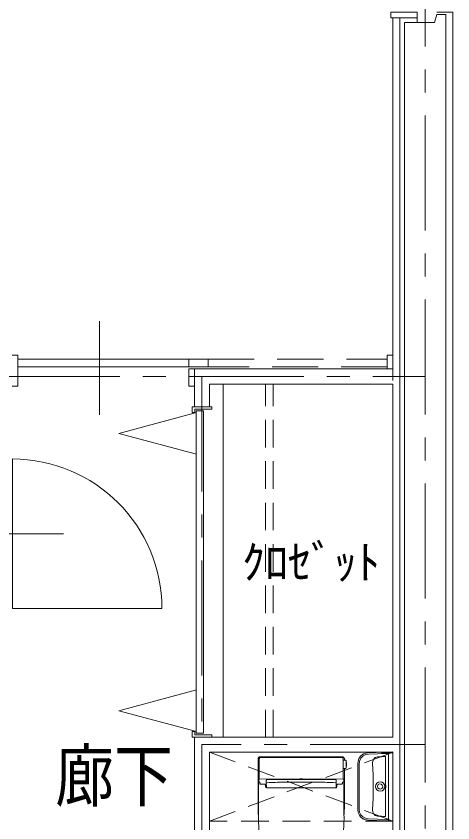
# Model space of a CAD drawing. Units: millimetres at full size; details may follow other scales. Extents: x -443943 to 462275, y -43546 to 79452.
# Drawn here: x -209957 to -208060, y -1331 to 2177 of the extents above; entities that cross this region are included whole.
import ezdxf
from ezdxf.enums import TextEntityAlignment as Align

# ---------------------------------------------------------------- set-up
doc = ezdxf.new("R2010")
doc.units = ezdxf.units.MM
doc.header["$LTSCALE"] = 100
for name, pattern in [('CHAIN1', [8, 5, -1, 1, -1]), ('DASHED1', [1.8, 1.2, -0.6]), ('DASHED2', [3, 2, -1])]:
    doc.linetypes.add(name, pattern=pattern)
doc.layers.add('4-1_通り芯', color=4, linetype='Continuous', lineweight=9)
doc.styles.add('ＭＳ ゴシック', font='')
doc.styles.get('ＭＳ ゴシック').set_extended_font_data('MS Gothic')

msp = doc.modelspace()

# ---------------------------------------------------------------- linework, layer by layer
at = {"layer": '4-1_通り芯', "linetype": 'CHAIN1'}
for p, q in [((-208180, 14545), (-208180, -4050.9)), ((-210007, 609.5), (-208180, 609.5)), ((-209150, 609.5), (-209150, -2183.4)), ((-208180, -990.5), (-209150, -990.5))]:
    msp.add_line(p, q, dxfattribs=at)
at = {"layer": '4-1_通り芯', "color": 7, "lineweight": 15}
for p, q in [((-208320, 592.1), (-208320, 2169.1)), ((-209949.5, 685), (-209122.5, 685)), ((-209122.5, 685), (-209122.5, 652)), ((-209122.5, 652), (-209949.5, 652)), ((-209182.5, 478), (-209182.5, 643)), ((-209117.5, 577), (-209117.5, 478)), ((-208320, 577), (-209117.5, 577)), ((-208320, 577), (-208320, -959)), ((-209107.5, 478), (-209192.5, 478)), ((-209182.5, -959), (-209182.5, -1400.9)), ((-208320, -1024), (-209117.5, -1024)), ((-209117.5, -1024), (-209117.5, -1402.4)), ((-208320, -2150.9), (-208320, -1024))]:
    msp.add_line(p, q, dxfattribs=at)
at = {"layer": '4-1_通り芯'}
for p, q in [((-208290, -2215.9), (-208290, 2169.1)), ((-208215, 2169.1), (-208215, 2149.1)), ((-209595.5, 442.3), (-209595.5, 850.5)), ((-209057.5, -959), (-209057.5, 577)), ((-209175.5, 460), (-209142.5, 460)), ((-209175.5, -941), (-209175.5, 460)), ((-209142.5, 460), (-209142.5, -941)), ((-210207.4, -73.9), (-209752, -73.9)), ((-209142.5, -941), (-209175.5, -941)), ((-208906.3, -1221.8), (-208906.3, -1051.8)), ((-208898.1, -1043.4), (-208539.3, -1043.4)), ((-208531.1, -1051.8), (-208531.1, -1059.1)), ((-208471.8, -1064.1), (-208467.7, -1051.5)), ((-208467.7, -1051.5), (-208465.9, -1048.2)), ((-208465.9, -1048.2), (-208460.7, -1041.3)), ((-208458.4, -1048.4), (-208464.4, -1059.2)), ((-208449.5, -1039.9), (-208458.4, -1048.4)), ((-208438.3, -1034.3), (-208449.5, -1039.9)), ((-208426.1, -1032.1), (-208438.3, -1034.3)), ((-208431.2, -1026.9), (-208429.4, -1026.8)), ((-208431.2, -1026.9), (-208431.2, -1026.9)), ((-208429.4, -1026.8), (-208320, -1023)), ((-208426.1, -1032.1), (-208348.2, -1029.3)), ((-208400, -1049.7), (-208403.8, -1053.9)), ((-208392.3, -1045.3), (-208395.2, -1046.5)), ((-208387.1, -1044), (-208391.4, -1045)), ((-208370, -1043.4), (-208387.1, -1044)), ((-208320, -1026), (-208370, -1026)), ((-208345.8, -1029.6), (-208348.2, -1029.3)), ((-208341.6, -1032.5), (-208345.8, -1029.6)), ((-208340, -1037.3), (-208341.6, -1032.5)), ((-208340, -1026.6), (-208340, -1026.6)), ((-208340, -1026.6), (-208340, -1026.6)), ((-208340, -1319.4), (-208340, -1026.6)), ((-208340, -1038.7), (-208340, -1038.6)), ((-208320, -1323), (-208320, -1023)), ((-208535.6, -1059.1), (-208525.1, -1059.1)), ((-208525.1, -1059.1), (-208524.8, -1059.1)), ((-208523, -1063.9), (-208523, -1089.8)), ((-208472.6, -1072.4), (-208471.8, -1064.1)), ((-208464.4, -1059.2), (-208467, -1073.5)), ((-208467, -1073.5), (-208467, -1272.5)), ((-208408.3, -1063.7), (-208408.8, -1068.4)), ((-208408.8, -1068.9), (-208408.8, -1070.8)), ((-208408.8, -1070.8), (-208408.6, -1073.1)), ((-208404.4, -1054.7), (-208408.3, -1063.7)), ((-208352.7, -1075.3), (-208352.7, -1067.2)), ((-208352.7, -1083.4), (-208352.7, -1075.3)), ((-208525.1, -1094.6), (-208535.6, -1094.6)), ((-208531.1, -1094.6), (-208531.1, -1190.9)), ((-208524.8, -1094.6), (-208525.1, -1094.6)), ((-208352.5, -1116), (-208352.6, -1107.8)), ((-208352.5, -1124.1), (-208352.5, -1116)), ((-208901.6, -1139.3), (-208902.7, -1140.7)), ((-208901.6, -1152.2), (-208899.9, -1152.2)), ((-208901.3, -1129.8), (-208901.3, -1129.7)), ((-208871, -1150.6), (-208871.1, -1150.6)), ((-208570, -1143.2), (-208867.4, -1143.2)), ((-208794.7, -1154.4), (-208793.7, -1154.4)), ((-208723.7, -1141.1), (-208723.7, -1140.3)), ((-208713.7, -1141.1), (-208713.7, -1140.3)), ((-208643.7, -1154.4), (-208642.7, -1154.4)), ((-208535.8, -1152.2), (-208537.5, -1152.2)), ((-208536.1, -1129.8), (-208536.1, -1129.7)), ((-208534.8, -1140.7), (-208535.8, -1139.4)), ((-208352.4, -1136.3), (-208352.4, -1132.2)), ((-208352.3, -1140.4), (-208352.4, -1136.3)), ((-208352, -1156.7), (-208352.1, -1152.6)), ((-208352, -1160.7), (-208352, -1156.7)), ((-208903.7, -1172.8), (-208903.8, -1173.9)), ((-208893.8, -1162.5), (-208876.5, -1163.5)), ((-208876.5, -1163.5), (-208876.5, -1163.5)), ((-208873.7, -1166.4), (-208873.7, -1173.4)), ((-208870, -1175.8), (-208870, -1179)), ((-208867.7, -1179.4), (-208569.7, -1179.4)), ((-208568.4, -1179.3), (-208567.2, -1178.9)), ((-208567.5, -1179), (-208567.4, -1175.8)), ((-208563.7, -1173.4), (-208563.7, -1166.4)), ((-208533.7, -1173.9), (-208533.7, -1172.8)), ((-208406, -1173), (-208406, -1185.9)), ((-208386.8, -1170.9), (-208387, -1173)), ((-208387, -1173), (-208385.2, -1179)), ((-208383.7, -1165), (-208386.8, -1170.9)), ((-208385.2, -1179), (-208380.5, -1183.1)), ((-208378.2, -1162), (-208383.7, -1165)), ((-208380.5, -1183.1), (-208373.9, -1184.1)), ((-208371.6, -1162.5), (-208378.2, -1162)), ((-208373.9, -1184.1), (-208368, -1181.1)), ((-208366.4, -1166.7), (-208371.6, -1162.5)), ((-208368, -1181.1), (-208364.8, -1175.8)), ((-208364.5, -1173), (-208366.4, -1166.7)), ((-208364.8, -1175.8), (-208364.5, -1173)), ((-208352.1, -1193.4), (-208352, -1189.3)), ((-208351.8, -1168.9), (-208351.9, -1166.9)), ((-208351.9, -1179.1), (-208351.8, -1177.1)), ((-208351.9, -1181.1), (-208351.9, -1179.1)), ((-208351.8, -1170.9), (-208351.8, -1168.9)), ((-208351.8, -1170.9), (-208351.8, -1173)), ((-208351.8, -1173), (-208351.8, -1175)), ((-208351.8, -1177.1), (-208351.8, -1175)), ((-208406.5, -1223.4), (-208407.4, -1248.1)), ((-208352.4, -1213.7), (-208352.4, -1209.6)), ((-208352.4, -1217.8), (-208352.4, -1213.7)), ((-208352.2, -1197.4), (-208352.1, -1193.4)), ((-208407.4, -1248.1), (-208408.6, -1272.8)), ((-208352.7, -1270.6), (-208352.7, -1262.5)), ((-208352.6, -1238.1), (-208352.5, -1230)), ((-208352.6, -1246.2), (-208352.6, -1238.1)), ((-208905.4, -1294.5), (-208905.5, -1294)), ((-208904.6, -1295.1), (-208905, -1294.9)), ((-208471, -1285.5), (-208472.6, -1273.5)), ((-208472.6, -1273.5), (-208472.6, -1273.5)), ((-208465.9, -1297.7), (-208471, -1285.5)), ((-208467, -1272.5), (-208465.1, -1284.8)), ((-208460.7, -1304.6), (-208465.9, -1297.7)), ((-208465.1, -1284.8), (-208459.5, -1296.1)), ((-208459.5, -1296.1), (-208450.8, -1305)), ((-208408.7, -1273.8), (-208408.8, -1275.1)), ((-208408.8, -1277.5), (-208408.3, -1282.2)), ((-208408.6, -1272.8), (-208408.7, -1273.6)), ((-208408.3, -1282.2), (-208406.6, -1287.3)), ((-208406.6, -1287.3), (-208404.4, -1291.2)), ((-208404.4, -1291.2), (-208403.8, -1292)), ((-208403.8, -1292), (-208400, -1296.2)), ((-208352.7, -1278.8), (-208352.7, -1270.6)), ((-208904.8, -1305.8), (-208904.6, -1304.4)), ((-208532.9, -1304.4), (-208532.7, -1305.8)), ((-208450.8, -1305), (-208440, -1311.1)), ((-208440, -1311.1), (-208426.1, -1313.9)), ((-208431.2, -1319), (-208431.2, -1319.1)), ((-208429.4, -1319.1), (-208431.2, -1319.1)), ((-208349.2, -1321.9), (-208429.4, -1319.1)), ((-208426.1, -1313.9), (-208348.2, -1316.6)), ((-208395.2, -1299.5), (-208392.3, -1300.7)), ((-208392.3, -1300.7), (-208391.9, -1300.9)), ((-208391.1, -1301.1), (-208387.1, -1302)), ((-208387.1, -1302), (-208369.9, -1302.6)), ((-208348, -1322), (-208349.2, -1321.9)), ((-208345.8, -1316.3), (-208348.2, -1316.6)), ((-208348, -1322), (-208346.2, -1322.1)), ((-208345.5, -1322.1), (-208346.2, -1322.1)), ((-208341.7, -1313.5), (-208345.8, -1316.3)), ((-208340, -1308.6), (-208341.7, -1313.5)), ((-208340, -1307.3), (-208340, -1307.2)), ((-208340, -1319.4), (-208340, -1319.4)), ((-208337.2, -1322.4), (-208337.1, -1322.4)), ((-208320, -1323), (-208337.1, -1322.4))]:
    msp.add_line(p, q, dxfattribs=at)
at = {"layer": '4-1_通り芯', "color": 3, "lineweight": 20}
msp.add_line((-208270, 2149.1), (-208270, -2215.9), dxfattribs=at)
at = {"layer": '4-1_通り芯', "color": 7, "linetype": 'DASHED2', "lineweight": 15}
for p, q in [((-209207.5, 652), (-209207.5, 685)), ((-209122.5, 685), (-208345, 685)), ((-208345, 652), (-209122.5, 652))]:
    msp.add_line(p, q, dxfattribs=at)
at = {"layer": '4-1_通り芯', "color": 7, "linetype": 'DASHED1', "lineweight": 15}
for p, q in [((-208874.5, -959), (-208874.5, 577)), ((-208840.5, -959), (-208840.5, 577)), ((-209117.5, -1323.4), (-208320, -1024)), ((-209117.4, -1024), (-208320, -1323.4)), ((-208320, -1323.4), (-209117.5, -1323.4))]:
    msp.add_line(p, q, dxfattribs=at)
at = {"layer": '4-1_通り芯', "color": 7, "lineweight": 15}
msp.add_lwpolyline([(-208330, 2169.1), (-208215, 2169.1), (-208215, 2194.1), (-208330, 2194.1)], close=True, dxfattribs=at)
at = {"layer": '4-1_通り芯', "color": 3, "lineweight": 20}
for points in [[(-208130, 2184.1), (-208139.3, 2149.1), (-208270, 2149.1)], [(-208130, 2184.1), (-208090, 2184.1), (-208090, -4140.9)]]:
    msp.add_lwpolyline(points, dxfattribs=at)
at = {"layer": '4-1_通り芯', "color": 7, "lineweight": 15}
for points in [[(-208130, 2194.1), (-208060, 2194.1), (-208060, -4160.9)], [(-209974.5, 568), (-209949.5, 568), (-209949.5, 703), (-209974.5, 703)], [(-208320, 703), (-208345, 703), (-208345, 643)], [(-209182.5, 568), (-209207.5, 568), (-209207.5, 643), (-208320, 643)], [(-209192.5, 478), (-209192.5, 453), (-209181.5, 453)], [(-209181.5, 453), (-209181.5, 467), (-209107.5, 467), (-209107.5, 478)], [(-208320, -959), (-209192.5, -959), (-209192.5, -934), (-209181.5, -934), (-209181.5, -948), (-209107.5, -948), (-209107.5, -959)]]:
    msp.add_lwpolyline(points, dxfattribs=at)
at = {"layer": '4-1_通り芯'}
for points in [[(-209173, 271.9), (-209511.1, 362.4), (-209173, 453)], [(-209973.5, 251.1), (-209973.5, -398.9), (-209323.5, -398.9)], [(-209173, -752.8), (-209511.1, -843.4), (-209173, -934)], [(-208352.8, -1042.8), (-208361.3, -1043.1), (-208370, -1043.4)], [(-208352.7, -1067.2), (-208352.7, -1059), (-208352.8, -1042.8)], [(-208472.6, -1273.5), (-208472.6, -1072.4), (-208472.6, -1072.4)], [(-208408.6, -1073.1), (-208407.4, -1097.8), (-208406.5, -1122.5), (-208406.2, -1134.9), (-208406, -1147.4), (-208406, -1173)], [(-208352.6, -1107.8), (-208352.6, -1099.7), (-208352.7, -1091.6), (-208352.7, -1083.4)], [(-208537, -1140.5), (-208713.4, -1140.3), (-208713.4, -1140.3), (-208724, -1140.3), (-208724, -1140.3), (-208900.4, -1140.5)], [(-208871, -1156.5), (-208870.9, -1157.8), (-208870.9, -1158.5)], [(-208723.2, -1141.6), (-208714.2, -1141.6), (-208714.2, -1141.6)], [(-208566.5, -1158.5), (-208566.5, -1157.8), (-208566.5, -1156.5)], [(-208352.4, -1132.2), (-208352.4, -1128.2), (-208352.5, -1124.1)], [(-208352.1, -1152.6), (-208352.2, -1148.5), (-208352.2, -1144.4), (-208352.3, -1140.4)], [(-208870.8, -1159.9), (-208870.5, -1160.2), (-208870.4, -1160.2)], [(-208566.7, -1159.9), (-208567, -1160.2), (-208567, -1160.2)], [(-208406, -1185.9), (-208406, -1198.6), (-208406.2, -1211), (-208406.5, -1223.4)], [(-208351.9, -1166.9), (-208351.9, -1164.8), (-208352, -1160.7)], [(-208352, -1189.3), (-208352, -1185.2), (-208351.9, -1181.1)], [(-208352.5, -1230), (-208352.5, -1221.8), (-208352.4, -1217.8)], [(-208352.4, -1209.6), (-208352.3, -1205.6), (-208352.2, -1201.5), (-208352.2, -1197.4)], [(-208352.7, -1262.5), (-208352.7, -1254.4), (-208352.6, -1246.2)], [(-208533.2, -1295.2), (-208532.9, -1295.1), (-208532.4, -1294.9), (-208532.4, -1294.9)], [(-208532, -1294.5), (-208532, -1294.5), (-208531.9, -1294)], [(-208400, -1296.2), (-208397.1, -1298.4), (-208395.2, -1299.5)], [(-208352.8, -1303.2), (-208352.7, -1286.9), (-208352.7, -1278.8)], [(-208369.9, -1302.6), (-208361.3, -1302.9), (-208352.8, -1303.2)], [(-208345.3, -1322.1), (-208344.5, -1322.1), (-208337.2, -1322.4)]]:
    msp.add_lwpolyline(points, dxfattribs=at)
for centre, radius, start, end in [((-209973.5, -398.9), 650, 0, 90), ((-208898.9, -1050.9), 7.47, 84.1319, 187.4101), ((169478725.5, -938936), 169690218.3, 179.68332, 179.68335), ((-208893.4, -1054.4), 7.58, 83.189, 186.4095), ((-208717, 148388.1), 149435, 269.93273, 269.99935), ((-208720.4, 148388.1), 149435, 270.00065, 270.06727), ((-208544.1, -1054.4), 7.58, 353.5905, 96.811), ((-208538.5, -1050.9), 7.47, 352.5899, 95.8681), ((-169896180.4, -938936.1), 169690235.8, 0.31665, 0.31668), ((-208427.7, -1071.3), 44.6, 132.1621, 137.7651), ((-208427.9, -1071), 44.2, 120.7967, 132.1702), ((-208428.1, -1070.8), 44, 115.0872, 120.7981), ((-208428.1, -1070.7), 43.9, 103.5626, 115.096), ((-208428.1, -1070.8), 44, 94.1053, 103.5711), ((-208383.8, -1068.3), 24.6, 122.5452, 130.9951), ((-208384.8, -1066.8), 22.8, 117.0773, 122.5657), ((-208337, -1026.6), 3, 92, 180), ((-208524.8, -1059.6), 0.5, 19.2409, 90), ((-208574.2, -1076.8), 52.8, 14.4027, 19.2409), ((-208523.2, -1063.8), 0.2, 348.027, 14.4027), ((-208599.8, -1076.8), 78, 0.0001, 9.06), ((-208599.8, -1076.8), 78, 350.94, 359.9999), ((-208524.8, -1094.1), 0.5, 270, 340.7591), ((-208574.2, -1076.8), 52.8, 340.7591, 345.5973), ((-208523.2, -1089.9), 0.2, 345.5964, 11.129), ((-208760.2, -1159.8), 143.7, 172.3652, 181.6924), ((-208883, -1161.5), 20.8, 154.0261, 190.3082), ((-208966.6, -1133.3), 65.3, 354.665, 1.6574), ((-208900.5, -1139.5), 1.07, 172.7535, 277.2754), ((-208899.9, -1153.4), 1.07, 7.3344, 90.2789), ((-208923.8, -1158.8), 25.6, 359.4821, 11.7984), ((-208597.3, -1150.1), 273.8, 180.1216, 181.3396), ((-242591.1, 1554.1), 33828.4, 355.41411, 355.41959), ((-208863, -1149.5), 8.1, 150.1531, 164.8184), ((-208866.9, -1160.2), 3.5, 93.184, 180.2892), ((-208859.8, -1154.2), 13.4, 124.6397, 139.5377), ((-208784.2, -2615.5), 1461.1, 90.4125, 93.2534), ((-208722.8, -12127.6), 10973.4, 89.97849, 90.37009), ((-208723.2, -1141.1), 0.5, 180.1094, 270.109), ((-208714.6, -12127.7), 10973.5, 89.62991, 90.02151), ((-208714.2, -1141.1), 0.5, 269.891, 359.8906), ((-208653.2, -2613.7), 1459.4, 86.745, 89.5893), ((-208570.5, -1160.2), 3.5, 359.7127, 86.8161), ((-208577.6, -1154.2), 13.4, 40.4623, 55.3603), ((-208574.5, -1149.5), 8.1, 15.1816, 29.8469), ((-202425.3, -653.3), 6161.2, 184.60006, 184.6301), ((-208840.2, -1150.1), 273.8, 358.6605, 359.8784), ((-208513.6, -1158.8), 25.6, 168.1948, 180.5212), ((-208537.4, -1153.4), 1.2, 95.478, 169.0902), ((-208536.9, -1139.5), 1.07, 262.7808, 7.1903), ((-2449251, -13513.4), 2240749.1, 0.31661, 0.31665), ((-208470.9, -1133.3), 65.3, 178.3426, 185.335), ((-209455.9, -1870.9), 1175.4, 38.4836, 38.4891), ((-208535.8, -1153.2), 1, 359.9752, 89.9751), ((-208677.2, -1159.8), 143.7, 358.3076, 7.6348), ((-208637.1, -1168.7), 103.5, 357.7037, 8.5676), ((-208375.7, -1173), 20.4, 0.0003, 179.9997), ((-203408.9, -1254.7), 5495.5, 179.1579, 180.3152), ((-208517.9, -1176.6), 385.8, 178.3092, 179.4272), ((-208894.7, -1158.6), 3.5, 187.1576, 240.2123), ((-208893.7, -1158), 4.5, 232.6202, 268.4561), ((-208876.4, -1166.2), 2.65, 355.9446, 91.0681), ((-208867.7, -1173.4), 6, 180, 247.0026), ((-208861.8, -1158.4), 9.14, 180.7091, 189.3597), ((-209027.1, -1172.4), 157.1, 358.79, 4.4615), ((-208867.7, -1173.4), 6, 247.0026, 270), ((-208569.7, -1173.4), 6, 270, 292.9975), ((-208410.4, -1172.4), 157.1, 175.5385, 181.21), ((-208569.7, -1173.4), 6, 292.9975, 0), ((-208568.4, -1176.2), 2.92, 294.1608, 310.7724), ((-208575.7, -1158.4), 9.13, 350.6396, 359.2893), ((-208561, -1166.2), 2.73, 89.9665, 183.5248), ((-208197.4, -7575.7), 6422.5, 93.0903, 93.24563), ((-208543.7, -1157.7), 4.78, 271.7905, 305.656), ((-208542.4, -1158.7), 3.25, 296.7139, 354.6682), ((-214028.6, -1254.7), 5495.5, 359.6848, 0.8421), ((-212953.1, -1212.5), 4422.1, 359.159, 0.2802), ((-208375.7, -1173), 20.4, 180.0002, 359.9998), ((-206403.3, -1230.6), 2503.1, 179.7998, 181.0728), ((-206620.4, -1233.4), 2285.9, 181.1036, 181.5179), ((-208904.5, -1294.1), 0.97, 201.8565, 236.7845), ((-209038.9, -1294.2), 134.7, 355.6398, 1.4428), ((-209576.8, -1293.5), 672.5, 0.2326, 0.7309), ((-207860.7, -1293.5), 672.5, 179.2691, 179.7674), ((-208398.5, -1294.2), 134.7, 178.5572, 184.3602), ((-208532.9, -1294.1), 0.94, 302.8833, 338.6081), ((-208532.9, -1294.1), 0.97, 303.2492, 338.1772), ((-210818.8, -1233.4), 2287.7, 358.4823, 358.8962), ((-208382.3, -1276.8), 26.5, 176.3839, 181.4334), ((-208849.9, -1308.8), 54.9, 176.9098, 183.0152), ((-206612.5, -1234.2), 2293.6, 181.9355, 185.3915), ((-210824.9, -1234.2), 2293.6, 354.6085, 358.0645), ((-208587.5, -1308.8), 54.9, 356.9848, 3.0902), ((-208427.7, -1274.7), 44.6, 222.2353, 227.8376), ((-208427.9, -1275), 44.2, 227.8295, 239.2037), ((-208428.1, -1275.2), 44, 239.2021, 244.9126), ((-208428.1, -1275.2), 43.9, 244.9038, 256.4377), ((-208428.1, -1275.1), 44, 256.4289, 265.8947), ((-208382.5, -1271.5), 30.8, 252.4253, 253.796), ((-208337, -1319.4), 3, 180, 268)]:
    msp.add_arc(centre, radius, start, end, dxfattribs=at)

# ---------------------------------------------------------------- texts
at = {"layer": '4-1_通り芯', "style": 'ＭＳ ゴシック'}
msp.add_text('ｸﾛｾﾞｯﾄ', height=146.6, dxfattribs=at).set_placement((-208976, -314.8), align=Align.BOTTOM_LEFT)
at = {"layer": '4-1_通り芯', "color": 7, "style": 'ＭＳ ゴシック', "width": 0.85}
msp.add_text('廊下', height=219.9, dxfattribs=at).set_placement((-209786.9, -1302), align=Align.BOTTOM_LEFT)

doc.saveas('drawing.dxf')
